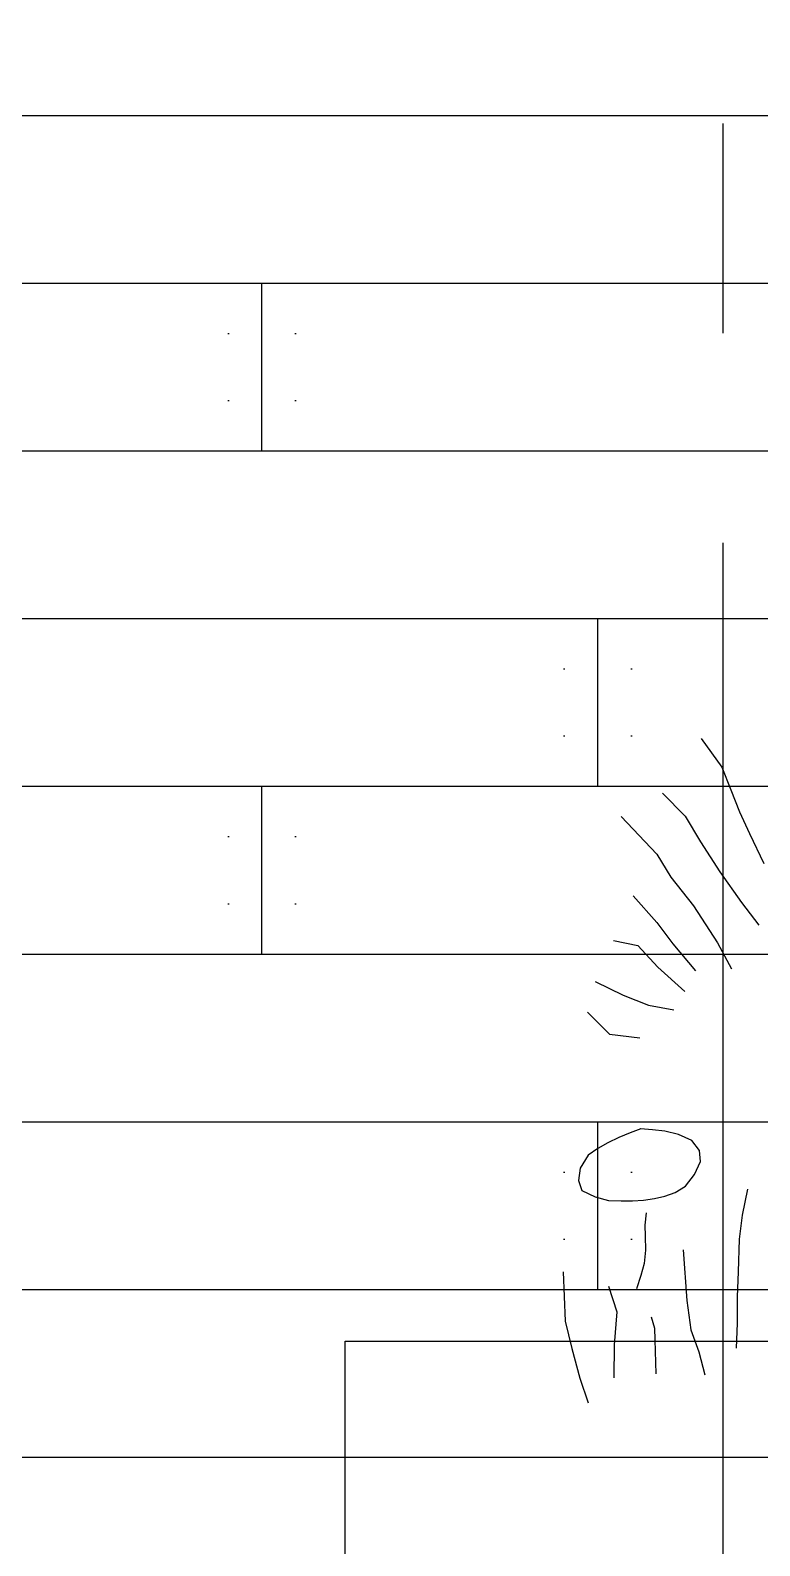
# Model space of a CAD drawing. Header units: metres. Extents: x -58 to 722, y -1100 to 345.
# Drawn here: x 242.201 to 242.635, y -484.173 to -483.27 of the extents above; entities that cross this region are included whole.
import ezdxf

# ---------------------------------------------------------------- set-up
doc = ezdxf.new("R2010")
doc.units = ezdxf.units.M
doc.header["$MEASUREMENT"] = 0
doc.linetypes.add('CENTER2', pattern=[1.125, 0.75, -0.125, 0.125, -0.125])
doc.linetypes.add('CENTERX2', pattern=[4, 2.5, -0.5, 0.5, -0.5])
for name, color, linetype in [('FSR_ARQ_005VEGETACION', 64, 'Continuous'), ('FSR_ARQ_008MOBILIARIO', 115, 'Continuous'), ('FSR_ARQ_016EJES', 135, 'CENTER2'), ('FSR_ARQ_028JARDINERAS', 133, 'Continuous')]:
    doc.layers.add(name, color=color, linetype=linetype)

# ---------------------------------------------------------------- blocks, each defined once
blk = doc.blocks.new('arbustos 01')
at = {"layer": 'FSR_ARQ_005VEGETACION', "color": 104}
for p, q in [((189.5421, -31.6843), (189.5284, -31.7034)), ((189.5284, -31.7034), (189.5225, -31.7185)), ((189.5225, -31.7185), (189.5167, -31.7329)), ((189.5676, -31.7205), (189.5526, -31.7358)), ((189.5167, -31.7329), (189.5101, -31.7473)), ((189.5526, -31.7358), (189.5426, -31.7529)), ((189.5951, -31.736), (189.5715, -31.7611)), ((189.5101, -31.7473), (189.5007, -31.7672)), ((189.5426, -31.7529), (189.5297, -31.7727)), ((189.5715, -31.7611), (189.5621, -31.7762)), ((189.5297, -31.7727), (189.5154, -31.7931)), ((189.5621, -31.7762), (189.5472, -31.7952)), ((189.5872, -31.7885), (189.5715, -31.8062)), ((189.5154, -31.7931), (189.5039, -31.8081)), ((189.5472, -31.7952), (189.5314, -31.8198)), ((189.5715, -31.8062), (189.5608, -31.8205)), ((189.5314, -31.8198), (189.522, -31.8369)), ((189.5608, -31.8205), (189.5458, -31.8382)), ((189.6002, -31.8181), (189.5841, -31.8216)), ((189.5841, -31.8216), (189.5707, -31.8358)), ((189.5707, -31.8358), (189.553, -31.852)), ((189.6123, -31.8454), (189.5937, -31.8544)), ((189.5769, -31.861), (189.5602, -31.8641)), ((189.5937, -31.8544), (189.5769, -31.861)), ((189.6174, -31.8656), (189.6028, -31.8803)), ((189.6028, -31.8803), (189.5826, -31.8826)), ((189.5432, -31.9572), (189.5484, -31.9507)), ((189.5484, -31.9507), (189.5572, -31.9467)), ((189.5572, -31.9467), (189.5661, -31.9446)), ((189.5661, -31.9446), (189.5744, -31.9437)), ((189.5744, -31.9437), (189.5823, -31.9429)), ((189.582, -31.9429), (189.5892, -31.9455)), ((189.5892, -31.9455), (189.5967, -31.9487)), ((189.5967, -31.9487), (189.6038, -31.9522)), ((189.5425, -31.9647), (189.5432, -31.9572)), ((189.6038, -31.9522), (189.6105, -31.956)), ((189.6105, -31.956), (189.617, -31.9605)), ((189.617, -31.9605), (189.6221, -31.9691)), ((189.5466, -31.9732), (189.5425, -31.9647)), ((189.6221, -31.9691), (189.6234, -31.9771)), ((189.5524, -31.981), (189.5466, -31.9732)), ((189.5594, -31.9852), (189.5524, -31.981)), ((189.6234, -31.9771), (189.621, -31.9839)), ((189.5114, -31.983), (189.515, -32.0002)), ((189.5661, -31.9875), (189.5594, -31.9852)), ((189.5731, -31.989), (189.5661, -31.9875)), ((189.5802, -31.9901), (189.5731, -31.989)), ((189.5876, -31.9906), (189.5802, -31.9901)), ((189.595, -31.9906), (189.5876, -31.9906)), ((189.6034, -31.9905), (189.595, -31.9906)), ((189.6122, -31.9879), (189.6034, -31.9905)), ((189.621, -31.9839), (189.6122, -31.9879)), ((189.515, -32.0002), (189.517, -32.0161)), ((189.5786, -31.9987), (189.5795, -32.0068)), ((189.5786, -31.9987), (189.5795, -32.0068)), ((189.5795, -32.0068), (189.5791, -32.0141)), ((189.5795, -32.0068), (189.5791, -32.0141)), ((189.517, -32.0161), (189.5177, -32.0376)), ((189.5791, -32.0141), (189.5789, -32.0234)), ((189.5791, -32.0141), (189.5789, -32.0234)), ((189.5541, -32.0231), (189.5516, -32.0567)), ((189.5541, -32.0231), (189.5516, -32.0567)), ((189.5789, -32.0234), (189.5798, -32.0322)), ((189.5789, -32.0234), (189.5798, -32.0322)), ((189.5177, -32.0376), (189.5183, -32.0542)), ((189.5798, -32.0322), (189.5821, -32.0402)), ((189.5798, -32.0322), (189.5821, -32.0402)), ((189.5821, -32.0402), (189.585, -32.049)), ((189.5821, -32.0402), (189.585, -32.049)), ((189.6335, -32.0376), (189.6321, -32.0704)), ((189.6335, -32.0376), (189.6321, -32.0704)), ((189.6035, -32.0472), (189.5979, -32.0641)), ((189.6035, -32.0472), (189.5979, -32.0641)), ((189.5183, -32.0542), (189.5182, -32.0716)), ((189.5516, -32.0567), (189.549, -32.0761)), ((189.5516, -32.0567), (189.549, -32.0761)), ((189.5182, -32.0716), (189.5189, -32.0882)), ((189.5753, -32.0674), (189.5731, -32.0751)), ((189.5753, -32.0674), (189.5731, -32.0751)), ((189.5979, -32.0641), (189.5997, -32.0861)), ((189.5979, -32.0641), (189.5997, -32.0861)), ((189.6321, -32.0704), (189.6278, -32.0885)), ((189.6321, -32.0704), (189.6278, -32.0885)), ((189.549, -32.0761), (189.5436, -32.0907)), ((189.549, -32.0761), (189.5436, -32.0907)), ((189.5731, -32.0751), (189.5727, -32.0827)), ((189.5731, -32.0751), (189.5727, -32.0827)), ((189.5436, -32.0907), (189.5396, -32.106)), ((189.5436, -32.0907), (189.5396, -32.106)), ((189.5726, -32.0902), (189.5723, -32.0978)), ((189.5726, -32.0902), (189.5723, -32.0978)), ((189.5727, -32.0827), (189.5726, -32.0902)), ((189.5727, -32.0827), (189.5726, -32.0902)), ((189.5997, -32.0861), (189.6, -32.1078)), ((189.5997, -32.0861), (189.6, -32.1078)), ((189.6278, -32.0885), (189.6225, -32.1082)), ((189.6278, -32.0885), (189.6225, -32.1082)), ((189.5723, -32.0978), (189.5722, -32.1053)), ((189.5723, -32.0978), (189.5722, -32.1053)), ((189.6225, -32.1082), (189.617, -32.1245)), ((189.6225, -32.1082), (189.617, -32.1245))]:
    blk.add_line(p, q, dxfattribs=at)

msp = doc.modelspace()

# ---------------------------------------------------------------- hatches: boundary and pattern name
at = {"layer": 'FSR_ARQ_008MOBILIARIO', "ltscale": 0.005}
h = msp.add_hatch(dxfattribs=at)
h.set_pattern_fill('BOARDWN', color=256, scale=0.05, pattern_type=2)
h.set_pattern_definition([(0, (241.93889, -478.3208), (0, 0.1), []), (90, (241.9389, -478.3208), (-0.2, 0.2), [0.1, -0.7]), (90, (241.9589, -478.2908), (-0.2, 0.2), [0, -0.04, 0, -0.76]), (90, (242.7189, -478.2908), (-0.2, 0.2), [0, -0.04, 0, -0.76]), (90, (242.3389, -478.2208), (-0.2, 0.2), [0.1, -0.7]), (90, (242.3189, -478.1908), (-0.2, 0.2), [0, -0.04, 0, -0.76]), (90, (242.3589, -478.1908), (-0.2, 0.2), [0, -0.04, 0, -0.76])])
h.paths.add_polyline_path([(244.33859, -482.2444), (241.83859, -482.2544), (241.83859, -484.65142), (244.33859, -484.65142)])

# ---------------------------------------------------------------- linework, layer by layer
at = {"layer": 'FSR_ARQ_016EJES', "linetype": 'CENTERX2', "ltscale": 0.25}
msp.add_line((242.61359, -474.57542), (242.61359, -485.60006), dxfattribs=at)
at = {"layer": 'FSR_ARQ_028JARDINERAS', "ltscale": 0.005}
msp.add_lwpolyline([(242.38859, -484.60142), (242.38859, -484.05142), (243.78859, -484.05142), (243.78859, -484.60142), (242.38859, -484.60142)], dxfattribs=at)

# ---------------------------------------------------------------- block references
at = {"layer": 'FSR_ARQ_005VEGETACION', "xscale": -0.9, "yscale": 0.9, "zscale": 0.9}
msp.add_blockref('arbustos 01', (413.18854, -455.1762), dxfattribs=at)

doc.saveas('drawing.dxf')
